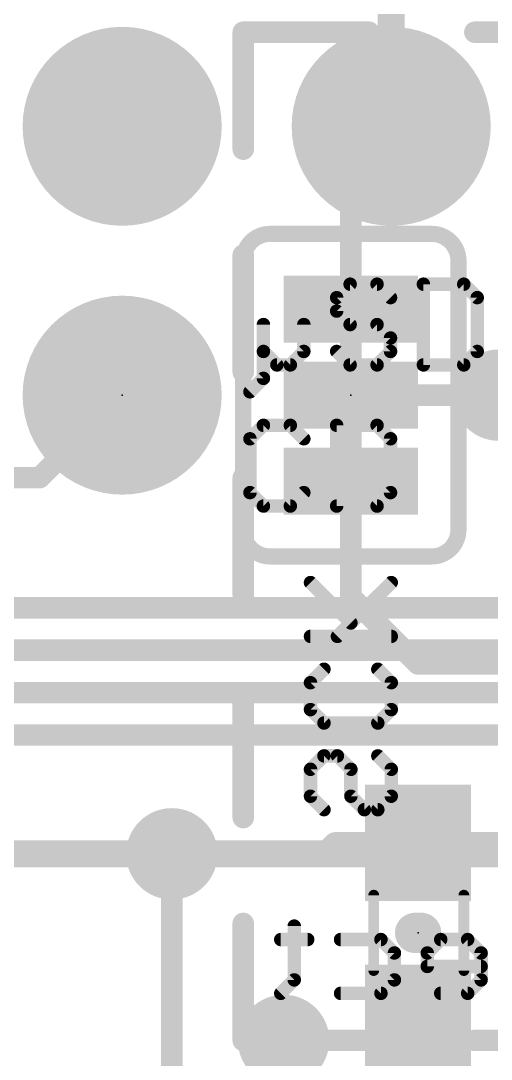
# Model space of a CAD drawing. Extents: x -24 to 83, y -23 to 53.
# Drawn here: x 16.57 to 21.01, y 36.91 to 46.72 of the extents above; entities that cross this region are included whole.
import ezdxf

# ---------------------------------------------------------------- set-up
doc = ezdxf.new("R2010")
doc.units = 0
for name, color, linetype in [('1', 12, 'CONTINUOUS'), ('16', 132, 'CONTINUOUS'), ('17', 110, 'CONTINUOUS'), ('18', 110, 'CONTINUOUS'), ('21', 41, 'CONTINUOUS'), ('22', 40, 'CONTINUOUS'), ('23', 53, 'CONTINUOUS'), ('24', 53, 'CONTINUOUS'), ('51', 53, 'CONTINUOUS')]:
    doc.layers.add(name, color=color, linetype=linetype)

# ---------------------------------------------------------------- blocks, each defined once
blk = doc.blocks.new('RECT')
blk.add_solid([(-0.5, -0.5), (0.5, -0.5), (-0.5, 0.5), (0.5, 0.5)])
blk = doc.blocks.new('ROUNDP')
at = {"const_width": 0.5}
blk.add_lwpolyline([(0, -0.25, 1), (0, 0.25, 1), (0, -0.25)], format="xyb", dxfattribs=at)
blk = doc.blocks.new('ROUNDV')
at = {"const_width": 0.5}
blk.add_lwpolyline([(0, -0.25, 1), (0, 0.25, 1), (0, -0.25)], format="xyb", dxfattribs=at)

msp = doc.modelspace()

# ---------------------------------------------------------------- linework, layer by layer
at = {"layer": '1'}
for points, const_width in [([(20.066, 45.72), (20.066, 50.8)], 0.254), ([(21.209, 43.307), (21.082, 43.18)], 0.2032), ([(16.746, 42.4), (17.526, 43.18)], 0.2032), ([(15.602, 42.4), (16.746, 42.4)], 0.2032), ([(22.645, 41.17), (9.63, 41.17)], 0.2032), ([(22.595, 40.77), (9.401, 40.77)], 0.2032), ([(22.595, 40.37), (11.795, 40.37)], 0.2032), ([(22.595, 39.97), (12.03, 39.97)], 0.2032), ([(19.5344, 38.95), (19.431, 38.8466)], 0.2032), ([(20.32, 38.95), (19.5344, 38.95)], 0.2032), ([(21.116, 38.95), (20.32, 38.95)], 0.2032), ([(17.995, 38.8466), (19.431, 38.8466)], 0.2032), ([(17.995, 38.8466), (17.995, 35.98)], 0.2032)]:
    msp.add_lwpolyline(points, dxfattribs=dict(at, const_width=const_width))
for points, const_width in [([(20.0025, 45.72, 1), (20.1295, 45.72)], 0.127), ([(17.5619, 43.1441, 1), (17.4901, 43.2159)], 0.1016), ([(21.0461, 43.2159, 1), (21.1179, 43.1441)], 0.1016), ([(16.7101, 42.4359, 1), (16.7819, 42.3641)], 0.1016), ([(16.746, 42.3492, 1), (16.746, 42.4508)], 0.1016), ([(19.5344, 39.0008, 1), (19.5344, 38.8992)], 0.1016), ([(19.5703, 38.9141, 1), (19.4985, 38.9859)], 0.1016), ([(20.32, 39.0008, 1), (20.32, 38.8992)], 0.1016), ([(20.32, 38.8992, 1), (20.32, 39.0008)], 0.1016), ([(17.995, 38.8974, 1), (17.995, 38.7958)], 0.1016), ([(18.0458, 38.8466, 1), (17.9442, 38.8466)], 0.1016), ([(19.3951, 38.8825, 1), (19.4669, 38.8107)], 0.1016), ([(19.431, 38.7958, 1), (19.431, 38.8974)], 0.1016)]:
    msp.add_lwpolyline(points, format="xyb", dxfattribs=dict(at, const_width=const_width))
at = {"layer": '16'}
for points, const_width in [([(19.685, 45.339), (20.066, 45.72)], 0.2032), ([(19.685, 43.9928), (19.685, 45.339)], 0.2032), ([(19.685, 43.434), (19.685, 44.196)], 0.2032), ([(21.082, 43.18), (19.685, 43.18)], 0.2032), ([(19.685, 42.164), (19.685, 42.926)], 0.2032), ([(19.685, 42.3672), (19.685, 41.275)], 0.2032), ([(20.32, 40.64), (19.685, 41.275)], 0.2032), ([(20.32, 40.64), (36.83, 40.64)], 0.2032), ([(9.0016, 38.8466), (17.995, 38.8466)], 0.254), ([(17.995, 38.8466), (21.4784, 38.8466)], 0.254)]:
    msp.add_lwpolyline(points, dxfattribs=dict(at, const_width=const_width))
for points, const_width in [([(20.1019, 45.6841, 1), (20.0301, 45.7559)], 0.1016), ([(19.7358, 45.339, 1), (19.6342, 45.339)], 0.1016), ([(19.6491, 45.3749, 1), (19.7209, 45.3031)], 0.1016), ([(19.7358, 44.196, 1), (19.6342, 44.196)], 0.1016), ([(19.6342, 43.9928, 1), (19.7358, 43.9928)], 0.1016), ([(19.6342, 43.434, 1), (19.7358, 43.434)], 0.1016), ([(19.685, 43.2308, 1), (19.685, 43.1292)], 0.1016), ([(19.7358, 42.926, 1), (19.6342, 42.926)], 0.1016), ([(19.7358, 42.3672, 1), (19.6342, 42.3672)], 0.1016), ([(19.6342, 42.164, 1), (19.7358, 42.164)], 0.1016), ([(19.7209, 41.3109, 1), (19.6491, 41.2391)], 0.1016), ([(19.6342, 41.275, 1), (19.7358, 41.275)], 0.1016), ([(20.32, 40.6908, 1), (20.32, 40.5892)], 0.1016), ([(20.2841, 40.6041, 1), (20.3559, 40.6759)], 0.1016), ([(17.995, 38.9101, 1), (17.995, 38.7831)], 0.127), ([(17.995, 38.7831, 1), (17.995, 38.9101)], 0.127)]:
    msp.add_lwpolyline(points, format="xyb", dxfattribs=dict(at, const_width=const_width))
at = {"layer": '21'}
for points, const_width in [([(19.6782, 44.2284), (19.5511, 44.1013)], 0.127), ([(19.9324, 44.2284), (19.6782, 44.2284)], 0.127), ([(20.0595, 44.1013), (19.9324, 44.2284)], 0.127), ([(20.3697, 44.2284), (20.3697, 43.4657)], 0.127), ([(20.751, 44.2284), (20.3697, 44.2284)], 0.127), ([(20.8781, 44.1013), (20.751, 44.2284)], 0.127), ([(19.5511, 44.1013), (19.5511, 43.9742)], 0.127), ([(20.8781, 43.5929), (20.8781, 44.1013)], 0.127), ([(19.5511, 43.9742), (19.6782, 43.8471)], 0.127), ([(18.8596, 43.8471), (18.8596, 43.5929)], 0.127), ([(19.2409, 43.5929), (19.2409, 43.8471)], 0.127), ([(19.6782, 43.8471), (19.9324, 43.8471)], 0.127), ([(19.9324, 43.8471), (20.0595, 43.72)], 0.127), ([(20.0595, 43.72), (20.0595, 43.5929)], 0.127), ([(18.8596, 43.5929), (18.9867, 43.4657)], 0.127), ([(18.8596, 43.5929), (18.8596, 43.3386)], 0.127), ([(19.1138, 43.4657), (19.2409, 43.5929)], 0.127), ([(19.6782, 43.4657), (19.5511, 43.5929)], 0.127), ([(20.0595, 43.5929), (19.9324, 43.4657)], 0.127), ([(20.751, 43.4657), (20.8781, 43.5929)], 0.127), ([(18.9867, 43.4657), (19.1138, 43.4657)], 0.127), ([(19.9324, 43.4657), (19.6782, 43.4657)], 0.127), ([(20.3697, 43.4657), (20.751, 43.4657)], 0.127), ([(18.8596, 43.3386), (18.7325, 43.2115)], 0.127), ([(18.8596, 42.8949), (18.7325, 42.7678)], 0.127), ([(19.1138, 42.8949), (18.8596, 42.8949)], 0.127), ([(19.2409, 42.7678), (19.1138, 42.8949)], 0.127), ([(19.5511, 42.8949), (19.5511, 42.1322)], 0.127), ([(19.9324, 42.8949), (19.5511, 42.8949)], 0.127), ([(20.0595, 42.7678), (19.9324, 42.8949)], 0.127), ([(18.7325, 42.7678), (18.7325, 42.2594)], 0.127), ([(20.0595, 42.2594), (20.0595, 42.7678)], 0.127), ([(18.7325, 42.2594), (18.8596, 42.1322)], 0.127), ([(19.1138, 42.1322), (19.2409, 42.2594)], 0.127), ([(19.9324, 42.1322), (20.0595, 42.2594)], 0.127), ([(18.8596, 42.1322), (19.1138, 42.1322)], 0.127), ([(19.5511, 42.1322), (19.9324, 42.1322)], 0.127), ([(20.3479, 38.1), (20.2921, 38.1)], 0.381)]:
    msp.add_lwpolyline(points, dxfattribs=dict(at, const_width=const_width))
for points, const_width in [([(19.6782, 44.2602, 1), (19.6782, 44.1966)], 0.0635), ([(19.7006, 44.2059, 1), (19.6557, 44.2509)], 0.0635), ([(19.9549, 44.2509, 1), (19.91, 44.2059)], 0.0635), ([(19.9324, 44.1966, 1), (19.9324, 44.2602)], 0.0635), ([(20.4014, 44.2284, 1), (20.3379, 44.2284)], 0.0635), ([(20.3697, 44.2602, 1), (20.3697, 44.1966)], 0.0635), ([(20.7734, 44.2509, 1), (20.7285, 44.2059)], 0.0635), ([(20.751, 44.1966, 1), (20.751, 44.2602)], 0.0635), ([(19.5828, 44.1013, 1), (19.5193, 44.1013)], 0.0635), ([(19.5286, 44.1237, 1), (19.5735, 44.0788)], 0.0635), ([(20.0371, 44.0788, 1), (20.082, 44.1237)], 0.0635), ([(20.9098, 44.1013, 1), (20.8463, 44.1013)], 0.0635), ([(20.8556, 44.0788, 1), (20.9005, 44.1237)], 0.0635), ([(19.5735, 43.9966, 1), (19.5286, 43.9517)], 0.0635), ([(19.5193, 43.9742, 1), (19.5828, 43.9742)], 0.0635), ([(18.8914, 43.8471, 1), (18.8279, 43.8471)], 0.0635), ([(19.2727, 43.8471, 1), (19.2092, 43.8471)], 0.0635), ([(19.6782, 43.8788, 1), (19.6782, 43.8153)], 0.0635), ([(19.6557, 43.8246, 1), (19.7006, 43.8695)], 0.0635), ([(19.9549, 43.8695, 1), (19.91, 43.8246)], 0.0635), ([(19.9324, 43.8153, 1), (19.9324, 43.8788)], 0.0635), ([(20.0913, 43.72, 1), (20.0278, 43.72)], 0.0635), ([(20.0371, 43.6975, 1), (20.082, 43.7424)], 0.0635), ([(18.8914, 43.5929, 1), (18.8279, 43.5929)], 0.0635), ([(18.8821, 43.6153, 1), (18.8372, 43.5704)], 0.0635), ([(18.8279, 43.5929, 1), (18.8914, 43.5929)], 0.0635), ([(19.2092, 43.5929, 1), (19.2727, 43.5929)], 0.0635), ([(19.2634, 43.5704, 1), (19.2185, 43.6153)], 0.0635), ([(19.5735, 43.6153, 1), (19.5286, 43.5704)], 0.0635), ([(20.0278, 43.5929, 1), (20.0913, 43.5929)], 0.0635), ([(20.082, 43.5704, 1), (20.0371, 43.6153)], 0.0635), ([(20.8463, 43.5929, 1), (20.9098, 43.5929)], 0.0635), ([(20.9005, 43.5704, 1), (20.8556, 43.6153)], 0.0635), ([(18.9867, 43.4975, 1), (18.9867, 43.434)], 0.0635), ([(18.9643, 43.4433, 1), (19.0092, 43.4882)], 0.0635), ([(19.0914, 43.4882, 1), (19.1363, 43.4433)], 0.0635), ([(19.1138, 43.434, 1), (19.1138, 43.4975)], 0.0635), ([(19.6782, 43.4975, 1), (19.6782, 43.434)], 0.0635), ([(19.6557, 43.4433, 1), (19.7006, 43.4882)], 0.0635), ([(19.91, 43.4882, 1), (19.9549, 43.4433)], 0.0635), ([(19.9324, 43.434, 1), (19.9324, 43.4975)], 0.0635), ([(20.3697, 43.4975, 1), (20.3697, 43.434)], 0.0635), ([(20.3379, 43.4657, 1), (20.4014, 43.4657)], 0.0635), ([(20.7285, 43.4882, 1), (20.7734, 43.4433)], 0.0635), ([(20.751, 43.434, 1), (20.751, 43.4975)], 0.0635), ([(18.8279, 43.3386, 1), (18.8914, 43.3386)], 0.0635), ([(18.8821, 43.3162, 1), (18.8372, 43.3611)], 0.0635), ([(18.71, 43.234, 1), (18.755, 43.1891)], 0.0635), ([(18.8596, 42.9267, 1), (18.8596, 42.8631)], 0.0635), ([(18.8821, 42.8724, 1), (18.8372, 42.9174)], 0.0635), ([(19.1363, 42.9174, 1), (19.0914, 42.8724)], 0.0635), ([(19.1138, 42.8631, 1), (19.1138, 42.9267)], 0.0635), ([(19.5828, 42.8949, 1), (19.5193, 42.8949)], 0.0635), ([(19.5511, 42.9267, 1), (19.5511, 42.8631)], 0.0635), ([(19.9549, 42.9174, 1), (19.91, 42.8724)], 0.0635), ([(19.9324, 42.8631, 1), (19.9324, 42.9267)], 0.0635), ([(18.71, 42.7902, 1), (18.755, 42.7453)], 0.0635), ([(18.7643, 42.7678, 1), (18.7008, 42.7678)], 0.0635), ([(19.2185, 42.7453, 1), (19.2634, 42.7902)], 0.0635), ([(20.0913, 42.7678, 1), (20.0278, 42.7678)], 0.0635), ([(20.0371, 42.7453, 1), (20.082, 42.7902)], 0.0635), ([(18.755, 42.2818, 1), (18.71, 42.2369)], 0.0635), ([(18.7008, 42.2594, 1), (18.7643, 42.2594)], 0.0635), ([(19.2634, 42.2369, 1), (19.2185, 42.2818)], 0.0635), ([(20.0278, 42.2594, 1), (20.0913, 42.2594)], 0.0635), ([(20.082, 42.2369, 1), (20.0371, 42.2818)], 0.0635), ([(18.8596, 42.164, 1), (18.8596, 42.1005)], 0.0635), ([(18.8372, 42.1098, 1), (18.8821, 42.1547)], 0.0635), ([(19.0914, 42.1547, 1), (19.1363, 42.1098)], 0.0635), ([(19.1138, 42.1005, 1), (19.1138, 42.164)], 0.0635), ([(19.5511, 42.164, 1), (19.5511, 42.1005)], 0.0635), ([(19.91, 42.1547, 1), (19.9549, 42.1098)], 0.0635), ([(19.9324, 42.1005, 1), (19.9324, 42.164)], 0.0635), ([(19.5193, 42.1322, 1), (19.5828, 42.1322)], 0.0635), ([(20.2921, 38.1953, 1), (20.2921, 38.0048)], 0.1905), ([(20.3479, 38.0048, 1), (20.3479, 38.1953)], 0.1905)]:
    msp.add_lwpolyline(points, format="xyb", dxfattribs=dict(at, const_width=const_width))
at = {"layer": '22'}
for points, const_width in [([(18.669, 46.609), (18.669, 45.504)], 0.2032), ([(19.8558, 46.609), (18.669, 46.609)], 0.2032), ([(22.0425, 46.609), (20.8558, 46.609)], 0.2032), ([(18.923, 44.704), (20.447, 44.704)], 0.1524), ([(18.669, 44.504), (18.669, 43.399)], 0.2032), ([(18.669, 44.45), (18.669, 41.91)], 0.1524), ([(20.701, 41.91), (20.701, 44.45)], 0.1524), ([(18.669, 42.399), (18.669, 41.294)], 0.2032), ([(18.923, 41.656), (20.447, 41.656)], 0.1524), ([(19.6853, 41.028), (19.304, 41.4094)], 0.127), ([(19.5582, 40.9009), (20.0666, 41.4094)], 0.127), ([(20.0666, 40.9009), (19.304, 40.9009)], 0.127), ([(19.304, 40.4637), (19.4311, 40.5908)], 0.127), ([(19.9395, 40.5908), (20.0666, 40.4637)], 0.127), ([(19.304, 40.2094), (19.304, 40.4637)], 0.127), ([(20.0666, 40.4637), (20.0666, 40.2094)], 0.127), ([(18.669, 40.294), (18.669, 39.189)], 0.2032), ([(19.4311, 40.0823), (19.304, 40.2094)], 0.127), ([(20.0666, 40.2094), (19.9395, 40.0823)], 0.127), ([(19.9395, 40.0823), (19.4311, 40.0823)], 0.127), ([(19.4311, 39.7722), (19.304, 39.6451)], 0.127), ([(19.5582, 39.7722), (19.4311, 39.7722)], 0.127), ([(19.6853, 39.6451), (19.5582, 39.7722)], 0.127), ([(19.9395, 39.7722), (20.0666, 39.6451)], 0.127), ([(19.304, 39.6451), (19.304, 39.3909)], 0.127), ([(19.6853, 39.3909), (19.6853, 39.6451)], 0.127), ([(20.0666, 39.6451), (20.0666, 39.3909)], 0.127), ([(19.304, 39.3909), (19.4311, 39.2638)], 0.127), ([(19.8124, 39.2638), (19.6853, 39.3909)], 0.127), ([(20.0666, 39.3909), (19.9395, 39.2638)], 0.127), ([(19.9395, 39.2638), (19.8124, 39.2638)], 0.127), ([(18.669, 38.189), (18.669, 37.084)], 0.2032), ([(19.1505, 38.164), (19.1505, 37.6556)], 0.127), ([(19.2776, 38.0369), (19.0234, 38.0369)], 0.127), ([(19.5878, 38.0369), (19.9691, 38.0369)], 0.127), ([(19.9691, 38.0369), (20.0962, 37.9098)], 0.127), ([(20.5335, 38.0369), (20.4063, 37.9098)], 0.127), ([(20.7877, 38.0369), (20.5335, 38.0369)], 0.127), ([(20.9148, 37.9098), (20.7877, 38.0369)], 0.127), ([(20.0962, 37.9098), (20.0962, 37.6556)], 0.127), ([(20.4063, 37.9098), (20.4063, 37.7827)], 0.127), ([(20.9148, 37.6556), (20.9148, 37.9098)], 0.127), ([(20.4063, 37.7827), (20.9148, 37.7827)], 0.127), ([(19.1505, 37.6556), (19.0234, 37.5285)], 0.127), ([(20.0962, 37.6556), (19.9691, 37.5285)], 0.127), ([(20.7877, 37.5285), (20.9148, 37.6556)], 0.127), ([(19.9691, 37.5285), (19.5878, 37.5285)], 0.127), ([(20.5335, 37.5285), (20.7877, 37.5285)], 0.127), ([(18.669, 37.084), (19.8558, 37.084)], 0.2032), ([(20.8558, 37.084), (22.0425, 37.084)], 0.2032)]:
    msp.add_lwpolyline(points, dxfattribs=dict(at, const_width=const_width))
for points, const_width in [([(18.7198, 46.609, 1), (18.6182, 46.609)], 0.1016), ([(18.669, 46.6598, 1), (18.669, 46.5582)], 0.1016), ([(19.8558, 46.5582, 1), (19.8558, 46.6598)], 0.1016), ([(20.8558, 46.6598, 1), (20.8558, 46.5582)], 0.1016), ([(18.6182, 45.504, 1), (18.7198, 45.504)], 0.1016), ([(18.923, 44.704, 0.4142), (18.669, 44.45)], 0.1524), ([(18.923, 44.7421, 1), (18.923, 44.6659)], 0.0762), ([(18.923, 44.6659, 1), (18.923, 44.7421)], 0.0762), ([(20.701, 44.45, 0.4142), (20.447, 44.704)], 0.1524), ([(20.447, 44.7421, 1), (20.447, 44.6659)], 0.0762), ([(20.447, 44.6659, 1), (20.447, 44.7421)], 0.0762), ([(18.7198, 44.504, 1), (18.6182, 44.504)], 0.1016), ([(18.7071, 44.45, 1), (18.6309, 44.45)], 0.0762), ([(18.6309, 44.45, 1), (18.7071, 44.45)], 0.0762), ([(20.7391, 44.45, 1), (20.6629, 44.45)], 0.0762), ([(20.6629, 44.45, 1), (20.7391, 44.45)], 0.0762), ([(18.6182, 43.399, 1), (18.7198, 43.399)], 0.1016), ([(18.7198, 42.399, 1), (18.6182, 42.399)], 0.1016), ([(18.669, 41.91, 0.4142), (18.923, 41.656)], 0.1524), ([(18.7071, 41.91, 1), (18.6309, 41.91)], 0.0762), ([(18.6309, 41.91, 1), (18.7071, 41.91)], 0.0762), ([(20.447, 41.656, 0.4142), (20.701, 41.91)], 0.1524), ([(20.7391, 41.91, 1), (20.6629, 41.91)], 0.0762), ([(20.6629, 41.91, 1), (20.7391, 41.91)], 0.0762), ([(18.923, 41.6941, 1), (18.923, 41.6179)], 0.0762), ([(18.923, 41.6179, 1), (18.923, 41.6941)], 0.0762), ([(20.447, 41.6941, 1), (20.447, 41.6179)], 0.0762), ([(20.447, 41.6179, 1), (20.447, 41.6941)], 0.0762), ([(19.3265, 41.4318, 1), (19.2815, 41.3869)], 0.0635), ([(20.0891, 41.3869, 1), (20.0442, 41.4318)], 0.0635), ([(18.6182, 41.294, 1), (18.7198, 41.294)], 0.1016), ([(19.6629, 41.0056, 1), (19.7078, 41.0505)], 0.0635), ([(19.304, 40.9327, 1), (19.304, 40.8692)], 0.0635), ([(19.5358, 40.9234, 1), (19.5807, 40.8785)], 0.0635), ([(20.0666, 40.8692, 1), (20.0666, 40.9327)], 0.0635), ([(19.4536, 40.5683, 1), (19.4087, 40.6132)], 0.0635), ([(19.962, 40.6132, 1), (19.9171, 40.5683)], 0.0635), ([(19.3358, 40.4637, 1), (19.2723, 40.4637)], 0.0635), ([(20.0984, 40.4637, 1), (20.0349, 40.4637)], 0.0635), ([(19.2815, 40.4861, 1), (19.3265, 40.4412)], 0.0635), ([(20.0442, 40.4412, 1), (20.0891, 40.4861)], 0.0635), ([(18.7198, 40.294, 1), (18.6182, 40.294)], 0.1016), ([(19.3265, 40.2319, 1), (19.2815, 40.187)], 0.0635), ([(19.2723, 40.2094, 1), (19.3358, 40.2094)], 0.0635), ([(20.0349, 40.2094, 1), (20.0984, 40.2094)], 0.0635), ([(20.0891, 40.187, 1), (20.0442, 40.2319)], 0.0635), ([(19.4311, 40.1141, 1), (19.4311, 40.0506)], 0.0635), ([(19.4087, 40.0599, 1), (19.4536, 40.1048)], 0.0635), ([(19.9171, 40.1048, 1), (19.962, 40.0599)], 0.0635), ([(19.9395, 40.0506, 1), (19.9395, 40.1141)], 0.0635), ([(19.4311, 39.8039, 1), (19.4311, 39.7404)], 0.0635), ([(19.4536, 39.7497, 1), (19.4087, 39.7946)], 0.0635), ([(19.5807, 39.7946, 1), (19.5358, 39.7497)], 0.0635), ([(19.5582, 39.7404, 1), (19.5582, 39.8039)], 0.0635), ([(19.962, 39.7946, 1), (19.9171, 39.7497)], 0.0635), ([(19.2815, 39.6675, 1), (19.3265, 39.6226)], 0.0635), ([(19.3358, 39.6451, 1), (19.2723, 39.6451)], 0.0635), ([(19.7171, 39.6451, 1), (19.6536, 39.6451)], 0.0635), ([(19.6629, 39.6226, 1), (19.7078, 39.6675)], 0.0635), ([(20.0984, 39.6451, 1), (20.0349, 39.6451)], 0.0635), ([(20.0442, 39.6226, 1), (20.0891, 39.6675)], 0.0635), ([(19.3265, 39.4133, 1), (19.2815, 39.3684)], 0.0635), ([(19.7078, 39.4133, 1), (19.6629, 39.3684)], 0.0635), ([(20.0891, 39.3684, 1), (20.0442, 39.4133)], 0.0635), ([(19.2723, 39.3909, 1), (19.3358, 39.3909)], 0.0635), ([(19.6536, 39.3909, 1), (19.7171, 39.3909)], 0.0635), ([(20.0349, 39.3909, 1), (20.0984, 39.3909)], 0.0635), ([(19.4087, 39.2413, 1), (19.4536, 39.2862)], 0.0635), ([(19.8124, 39.2955, 1), (19.8124, 39.232)], 0.0635), ([(19.79, 39.2413, 1), (19.8349, 39.2862)], 0.0635), ([(19.9171, 39.2862, 1), (19.962, 39.2413)], 0.0635), ([(19.9395, 39.232, 1), (19.9395, 39.2955)], 0.0635), ([(18.6182, 39.189, 1), (18.7198, 39.189)], 0.1016), ([(18.7198, 38.189, 1), (18.6182, 38.189)], 0.1016), ([(19.1823, 38.164, 1), (19.1188, 38.164)], 0.0635), ([(19.0234, 38.0687, 1), (19.0234, 38.0052)], 0.0635), ([(19.2776, 38.0052, 1), (19.2776, 38.0687)], 0.0635), ([(19.5878, 38.0687, 1), (19.5878, 38.0052)], 0.0635), ([(19.9915, 38.0594, 1), (19.9466, 38.0145)], 0.0635), ([(19.9691, 38.0052, 1), (19.9691, 38.0687)], 0.0635), ([(20.5335, 38.0687, 1), (20.5335, 38.0052)], 0.0635), ([(20.5559, 38.0145, 1), (20.511, 38.0594)], 0.0635), ([(20.8101, 38.0594, 1), (20.7652, 38.0145)], 0.0635), ([(20.7877, 38.0052, 1), (20.7877, 38.0687)], 0.0635), ([(20.1279, 37.9098, 1), (20.0645, 37.9098)], 0.0635), ([(20.4381, 37.9098, 1), (20.3746, 37.9098)], 0.0635), ([(20.9465, 37.9098, 1), (20.883, 37.9098)], 0.0635), ([(20.0737, 37.8874, 1), (20.1187, 37.9323)], 0.0635), ([(20.3839, 37.9323, 1), (20.4288, 37.8874)], 0.0635), ([(20.8923, 37.8874, 1), (20.9372, 37.9323)], 0.0635), ([(20.4063, 37.8145, 1), (20.4063, 37.751)], 0.0635), ([(20.3746, 37.7827, 1), (20.4381, 37.7827)], 0.0635), ([(20.9148, 37.751, 1), (20.9148, 37.8145)], 0.0635), ([(19.1188, 37.6556, 1), (19.1823, 37.6556)], 0.0635), ([(19.173, 37.6332, 1), (19.1281, 37.6781)], 0.0635), ([(20.0645, 37.6556, 1), (20.1279, 37.6556)], 0.0635), ([(20.1187, 37.6332, 1), (20.0737, 37.6781)], 0.0635), ([(20.883, 37.6556, 1), (20.9465, 37.6556)], 0.0635), ([(20.9372, 37.6332, 1), (20.8923, 37.6781)], 0.0635), ([(19.001, 37.551, 1), (19.0459, 37.506)], 0.0635), ([(19.5878, 37.5603, 1), (19.5878, 37.4967)], 0.0635), ([(19.9466, 37.551, 1), (19.9915, 37.506)], 0.0635), ([(19.9691, 37.4967, 1), (19.9691, 37.5603)], 0.0635), ([(20.5335, 37.5603, 1), (20.5335, 37.4967)], 0.0635), ([(20.7652, 37.551, 1), (20.8101, 37.506)], 0.0635), ([(20.7877, 37.4967, 1), (20.7877, 37.5603)], 0.0635), ([(18.669, 37.1348, 1), (18.669, 37.0332)], 0.1016), ([(19.8558, 37.0332, 1), (19.8558, 37.1348)], 0.1016), ([(20.8558, 37.1348, 1), (20.8558, 37.0332)], 0.1016), ([(18.6182, 37.084, 1), (18.7198, 37.084)], 0.1016)]:
    msp.add_lwpolyline(points, format="xyb", dxfattribs=dict(at, const_width=const_width))
at = {"layer": '23'}
for p in [(17.526, 43.18), (20.32, 38.1)]:
    msp.add_point(p, dxfattribs=at)
at = {"layer": '24'}
msp.add_point((19.685, 43.18), dxfattribs=at)
at = {"layer": '51', "const_width": 0.1016}
for points in [[(19.901, 38.456), (19.901, 37.744)], [(20.752, 38.456), (20.752, 37.744)]]:
    msp.add_lwpolyline(points, dxfattribs=at)
at = {"layer": '51', "const_width": 0.0508}
for points in [[(19.9264, 38.456, 1), (19.8756, 38.456)], [(20.7774, 38.456, 1), (20.7266, 38.456)], [(19.8756, 37.744, 1), (19.9264, 37.744)], [(20.7266, 37.744, 1), (20.7774, 37.744)]]:
    msp.add_lwpolyline(points, format="xyb", dxfattribs=at)

# ---------------------------------------------------------------- block references
at = {"layer": '1', "xscale": 1.1, "rotation": 270}
for p in [(20.32, 38.95), (20.32, 37.25)]:
    msp.add_blockref('RECT', p, dxfattribs=at)
at = {"layer": '16', "xscale": 0.635, "yscale": 1.27, "rotation": 90}
for p in [(19.685, 43.9928), (19.685, 43.18), (19.685, 42.3672)]:
    msp.add_blockref('RECT', p, dxfattribs=at)
at = {"layer": '17', "xscale": 1.8796, "yscale": 1.8796}
for p, rotation in [((17.526, 45.72), 270), ((17.526, 45.72), 270), ((20.066, 45.72), 270), ((20.066, 45.72), 270), ((17.526, 43.18), 90), ((17.526, 43.18), 90)]:
    msp.add_blockref('ROUNDP', p, dxfattribs=dict(at, rotation=rotation))
at = {"layer": '18', "xscale": 0.8636, "yscale": 0.8636}
for p in [(21.082, 43.18), (21.082, 43.18), (17.995, 38.8466), (17.995, 38.8466), (19.05, 37.084), (19.05, 37.084)]:
    msp.add_blockref('ROUNDV', p, dxfattribs=at)
at = {"layer": '51'}
for p, xscale, yscale, rotation in [((17.526, 45.72), 0.508, 0.508, 180), ((20.066, 45.72), 0.508, 0.508, 180), ((20.3251, 38.6882), 0.5001, 0.95, 270), ((20.3251, 37.5198), 0.5001, 0.95, 270)]:
    msp.add_blockref('RECT', p, dxfattribs=dict(at, xscale=xscale, yscale=yscale, rotation=rotation))
at = {"layer": '51', "xscale": 0.508, "yscale": 0.508}
msp.add_blockref('RECT', (17.526, 43.18), dxfattribs=at)

doc.saveas('drawing.dxf')
